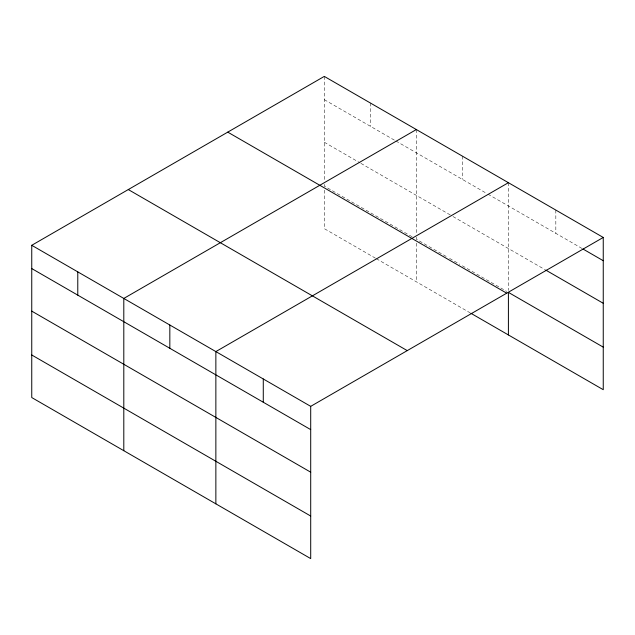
<?xml version="1.0" encoding="UTF-8"?>
<svg xmlns="http://www.w3.org/2000/svg" width="635" height="635" viewBox="0 0 635 635"><rect width="100%" height="100%" fill="white"/><g stroke="black" fill="none" stroke-linecap="round" stroke-linejoin="round"><path stroke-width="0.48" stroke-dasharray="3.17 2.38" d="M324.294 99.663L395.041 140.51M395.891 141.002L487.093 193.659M487.95 194.151L582.081 248.499M324.294 142.232L360.093 162.901M360.95 163.393L452.152 216.043M453.001 216.535L544.822 269.55M412.091 236.776L324.294 186.087L324.294 182.189M446.183 256.453L416.354 239.236L416.354 235.331M449.596 258.421L459.819 264.327M462.375 265.803L506.698 291.394M375.436 258.175L324.294 228.648L324.294 190.048M376.293 258.667L470.051 312.801M555.831 210.074L555.831 233.339M508.405 182.689L508.405 290.433M462.375 156.115L462.375 179.387M416.354 129.548L416.354 234.363M416.354 243.189L416.354 281.797M370.324 102.973L370.324 126.238M324.294 76.398L324.294 181.213"/><path stroke-width="0.95" d="M603.25 237.45L324.294 76.398L31.75 245.3L31.75 397.55L310.705 558.602L310.705 406.352L603.25 237.45L603.25 389.699L470.9 313.293M416.354 129.548L123.801 298.442L123.801 450.699M508.405 182.689L215.86 351.592L215.86 503.841M582.93 248.983L603.25 260.715M545.663 270.034L603.25 303.284M603.25 347.139L508.405 292.378L508.405 334.947M227.759 132.136L506.706 293.187M128.294 189.563L407.241 350.615M31.75 245.3L310.705 406.352M31.75 268.565L310.705 429.617M31.75 311.126L310.705 472.186M31.75 354.989L310.705 516.041M263.279 378.968L263.279 402.241M169.831 325.017L169.831 348.29M77.78 271.867L77.78 295.14"/></g></svg>
